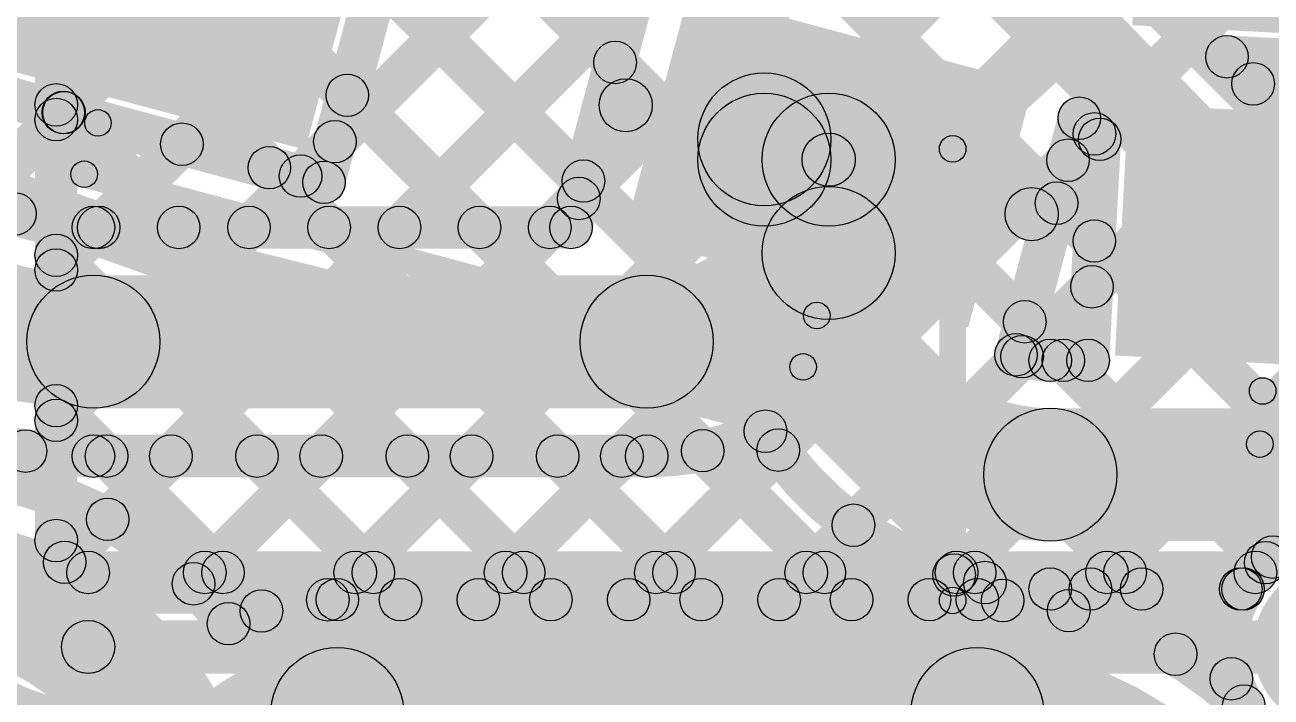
# Model space of a CAD drawing. Header units: millimetres. Extents: x -2.17 to 2.17, y -2.17 to 2.17.
# Drawn here: x -0.3719 to -0.1375, y -1.2034 to -1.077 of the extents above; entities that cross this region are included whole.
import ezdxf

# ---------------------------------------------------------------- set-up
doc = ezdxf.new("R2010")
doc.units = ezdxf.units.MM
doc.header["$MEASUREMENT"] = 0
for name, color, linetype in [('BottomLayer', 5, 'Continuous'), ('BottomOverlay', 54, 'Continuous'), ('BottomSolder', 6, 'Continuous'), ('Mechanical2', 216, 'Continuous'), ('TopLayer', 1, 'Continuous'), ('TopOverlay', 2, 'Continuous'), ('TopPaste', 8, 'Continuous'), ('TopSolder', 216, 'Continuous')]:
    doc.layers.add(name, color=color, linetype=linetype)

# ---------------------------------------------------------------- blocks, each defined once
blk = doc.blocks.new('YS_SBZ9032C03R16_B_29')
at = {"layer": 'BottomOverlay'}
h = blk.add_hatch(color=54, dxfattribs=at)
edge = h.paths.add_edge_path()
edge.add_arc((-0.10264, 0.23264), 0.0025, 0, 360)
h = blk.add_hatch(color=54, dxfattribs=at)
edge = h.paths.add_edge_path()
edge.add_arc((-0.10264, 0.23264), 0.0025, 0, 360)
for points in [[(0.10264, 0.23514), (0.10264, 0.23014), (-0.10264, 0.23014), (-0.10264, 0.23514)], [(-0.10514, 0.23264), (-0.10014, 0.23264), (-0.10014, 0.14772), (-0.10514, 0.14772)]]:
    blk.add_hatch(color=54, dxfattribs=at).paths.add_polyline_path(points)
h = blk.add_hatch(color=54, dxfattribs=at)
edge = h.paths.add_edge_path()
edge.add_arc((-0.10264, 0.14772), 0.0025, 0, 360)
h = blk.add_hatch(color=54, dxfattribs=at)
edge = h.paths.add_edge_path()
edge.add_arc((-0.10264, 0.14772), 0.0025, 0, 360)
at = {"layer": 'BottomOverlay', "const_width": 0.005}
blk.add_lwpolyline([(-0.17427, 0.04458, -0.180194), (-0.10264, 0.14772)], format="xyb", dxfattribs=at)
at = {"layer": 'BottomOverlay'}
for centre in [(-0.10264, 0.23264), (-0.10264, 0.23264), (-0.10264, 0.14772), (-0.10264, 0.14772)]:
    blk.add_circle(centre, 0.0025, dxfattribs=at)
blk = doc.blocks.new('WS2812B_M____221')
at = {"layer": 'TopLayer'}
for points in [[(-0.09409, 0.05079), (-0.03504, 0.05079), (-0.03504, 0.01142), (-0.09409, 0.01142)], [(0.03504, 0.05079), (0.09409, 0.05079), (0.09409, 0.01142), (0.03504, 0.01142)], [(-0.09409, -0.01142), (-0.03504, -0.01142), (-0.03504, -0.05079), (-0.09409, -0.05079)], [(0.03504, -0.01142), (0.09409, -0.01142), (0.09409, -0.05079), (0.03504, -0.05079)]]:
    blk.add_hatch(color=1, dxfattribs=at).paths.add_polyline_path(points)
at = {"layer": 'TopOverlay'}
h = blk.add_hatch(color=2, dxfattribs=at)
edge = h.paths.add_edge_path()
edge.add_arc((-0.07, 0.07), 0.0025, 0, 360)
h = blk.add_hatch(color=2, dxfattribs=at)
edge = h.paths.add_edge_path()
edge.add_arc((-0.07, 0.07), 0.0025, 0, 360)
for points in [[(-0.07, 0.0675), (-0.07, 0.0725), (0.07, 0.0725), (0.07, 0.0675)], [(-0.0675, 0.06), (-0.0725, 0.06), (-0.0725, 0.07), (-0.0675, 0.07)], [(0.0725, 0.06), (0.0675, 0.06), (0.0675, 0.07), (0.0725, 0.07)], [(-0.0675, -0.07), (-0.0725, -0.07), (-0.0725, -0.06), (-0.0675, -0.06)], [(0.0725, -0.07), (0.0675, -0.07), (0.0675, -0.06), (0.0725, -0.06)], [(-0.07, -0.0725), (-0.07, -0.0675), (0.07, -0.0675), (0.07, -0.0725)]]:
    blk.add_hatch(color=2, dxfattribs=at).paths.add_polyline_path(points)
h = blk.add_hatch(color=2, dxfattribs=at)
edge = h.paths.add_edge_path()
edge.add_arc((0.07, 0.07), 0.0025, 0, 360)
h = blk.add_hatch(color=2, dxfattribs=at)
edge = h.paths.add_edge_path()
edge.add_arc((0.07, 0.07), 0.0025, 0, 360)
h = blk.add_hatch(color=2, dxfattribs=at)
edge = h.paths.add_edge_path()
edge.add_arc((-0.091, 0.061), 0.0025, 0, 360)
h = blk.add_hatch(color=2, dxfattribs=at)
edge = h.paths.add_edge_path()
edge.add_arc((-0.085, 0.061), 0.0025, 0, 360)
h = blk.add_hatch(color=2, dxfattribs=at)
edge = h.paths.add_edge_path()
edge.add_arc((-0.07, 0.06), 0.0025, 0, 360)
h = blk.add_hatch(color=2, dxfattribs=at)
edge = h.paths.add_edge_path()
edge.add_arc((0.07, 0.06), 0.0025, 0, 360)
h = blk.add_hatch(color=2, dxfattribs=at)
edge = h.paths.add_edge_path()
edge.add_arc((-0.07, -0.06), 0.0025, 0, 360)
h = blk.add_hatch(color=2, dxfattribs=at)
edge = h.paths.add_edge_path()
edge.add_arc((0.07, -0.06), 0.0025, 0, 360)
h = blk.add_hatch(color=2, dxfattribs=at)
edge = h.paths.add_edge_path()
edge.add_arc((-0.07, -0.07), 0.0025, 0, 360)
h = blk.add_hatch(color=2, dxfattribs=at)
edge = h.paths.add_edge_path()
edge.add_arc((-0.07, -0.07), 0.0025, 0, 360)
h = blk.add_hatch(color=2, dxfattribs=at)
edge = h.paths.add_edge_path()
edge.add_arc((0.07, -0.07), 0.0025, 0, 360)
h = blk.add_hatch(color=2, dxfattribs=at)
edge = h.paths.add_edge_path()
edge.add_arc((0.07, -0.07), 0.0025, 0, 360)
at = {"layer": 'TopPaste'}
for points in [[(-0.09409, 0.05079), (-0.03504, 0.05079), (-0.03504, 0.01142), (-0.09409, 0.01142)], [(0.03504, 0.05079), (0.09409, 0.05079), (0.09409, 0.01142), (0.03504, 0.01142)], [(-0.09409, -0.01142), (-0.03504, -0.01142), (-0.03504, -0.05079), (-0.09409, -0.05079)], [(0.03504, -0.01142), (0.09409, -0.01142), (0.09409, -0.05079), (0.03504, -0.05079)]]:
    blk.add_hatch(color=8, dxfattribs=at).paths.add_polyline_path(points)
at = {"layer": 'TopSolder'}
for points in [[(-0.09809, 0.05479), (-0.03104, 0.05479), (-0.03104, 0.00742), (-0.09809, 0.00742)], [(0.03104, 0.05479), (0.09809, 0.05479), (0.09809, 0.00742), (0.03104, 0.00742)], [(-0.09809, -0.00742), (-0.03104, -0.00742), (-0.03104, -0.05479), (-0.09809, -0.05479)], [(0.03104, -0.00742), (0.09809, -0.00742), (0.09809, -0.05479), (0.03104, -0.05479)]]:
    blk.add_hatch(color=216, dxfattribs=at).paths.add_polyline_path(points)
at = {"layer": 'TopOverlay', "const_width": 0.005}
blk.add_lwpolyline([(-0.085, 0.061, 1), (-0.091, 0.061, 1)], format="xyb", close=True, dxfattribs=at)
at = {"layer": 'TopOverlay'}
for centre in [(-0.07, 0.07), (-0.07, 0.07), (0.07, 0.07), (0.07, 0.07), (-0.091, 0.061), (-0.085, 0.061), (-0.07, 0.06), (0.07, 0.06), (-0.07, -0.06), (0.07, -0.06), (-0.07, -0.07), (-0.07, -0.07), (0.07, -0.07), (0.07, -0.07)]:
    blk.add_circle(centre, 0.0025, dxfattribs=at)
blk = doc.blocks.new('WS2812B_M____222')
at = {"layer": 'TopLayer'}
for points in [[(-0.09409, 0.05079), (-0.03504, 0.05079), (-0.03504, 0.01142), (-0.09409, 0.01142)], [(0.03504, 0.05079), (0.09409, 0.05079), (0.09409, 0.01142), (0.03504, 0.01142)], [(-0.09409, -0.01142), (-0.03504, -0.01142), (-0.03504, -0.05079), (-0.09409, -0.05079)], [(0.03504, -0.01142), (0.09409, -0.01142), (0.09409, -0.05079), (0.03504, -0.05079)]]:
    blk.add_hatch(color=1, dxfattribs=at).paths.add_polyline_path(points)
at = {"layer": 'TopOverlay'}
h = blk.add_hatch(color=2, dxfattribs=at)
edge = h.paths.add_edge_path()
edge.add_arc((-0.07, 0.07), 0.0025, 0, 360)
h = blk.add_hatch(color=2, dxfattribs=at)
edge = h.paths.add_edge_path()
edge.add_arc((-0.07, 0.07), 0.0025, 0, 360)
for points in [[(-0.07, 0.0675), (-0.07, 0.0725), (0.07, 0.0725), (0.07, 0.0675)], [(-0.0675, 0.06), (-0.0725, 0.06), (-0.0725, 0.07), (-0.0675, 0.07)], [(0.0725, 0.06), (0.0675, 0.06), (0.0675, 0.07), (0.0725, 0.07)], [(-0.0675, -0.07), (-0.0725, -0.07), (-0.0725, -0.06), (-0.0675, -0.06)], [(0.0725, -0.07), (0.0675, -0.07), (0.0675, -0.06), (0.0725, -0.06)], [(-0.07, -0.0725), (-0.07, -0.0675), (0.07, -0.0675), (0.07, -0.0725)]]:
    blk.add_hatch(color=2, dxfattribs=at).paths.add_polyline_path(points)
h = blk.add_hatch(color=2, dxfattribs=at)
edge = h.paths.add_edge_path()
edge.add_arc((0.07, 0.07), 0.0025, 0, 360)
h = blk.add_hatch(color=2, dxfattribs=at)
edge = h.paths.add_edge_path()
edge.add_arc((0.07, 0.07), 0.0025, 0, 360)
h = blk.add_hatch(color=2, dxfattribs=at)
edge = h.paths.add_edge_path()
edge.add_arc((-0.091, 0.061), 0.0025, 0, 360)
h = blk.add_hatch(color=2, dxfattribs=at)
edge = h.paths.add_edge_path()
edge.add_arc((-0.085, 0.061), 0.0025, 0, 360)
h = blk.add_hatch(color=2, dxfattribs=at)
edge = h.paths.add_edge_path()
edge.add_arc((-0.07, 0.06), 0.0025, 0, 360)
h = blk.add_hatch(color=2, dxfattribs=at)
edge = h.paths.add_edge_path()
edge.add_arc((0.07, 0.06), 0.0025, 0, 360)
h = blk.add_hatch(color=2, dxfattribs=at)
edge = h.paths.add_edge_path()
edge.add_arc((-0.07, -0.06), 0.0025, 0, 360)
h = blk.add_hatch(color=2, dxfattribs=at)
edge = h.paths.add_edge_path()
edge.add_arc((0.07, -0.06), 0.0025, 0, 360)
h = blk.add_hatch(color=2, dxfattribs=at)
edge = h.paths.add_edge_path()
edge.add_arc((-0.07, -0.07), 0.0025, 0, 360)
h = blk.add_hatch(color=2, dxfattribs=at)
edge = h.paths.add_edge_path()
edge.add_arc((-0.07, -0.07), 0.0025, 0, 360)
h = blk.add_hatch(color=2, dxfattribs=at)
edge = h.paths.add_edge_path()
edge.add_arc((0.07, -0.07), 0.0025, 0, 360)
h = blk.add_hatch(color=2, dxfattribs=at)
edge = h.paths.add_edge_path()
edge.add_arc((0.07, -0.07), 0.0025, 0, 360)
at = {"layer": 'TopPaste'}
for points in [[(-0.09409, 0.05079), (-0.03504, 0.05079), (-0.03504, 0.01142), (-0.09409, 0.01142)], [(0.03504, 0.05079), (0.09409, 0.05079), (0.09409, 0.01142), (0.03504, 0.01142)], [(-0.09409, -0.01142), (-0.03504, -0.01142), (-0.03504, -0.05079), (-0.09409, -0.05079)], [(0.03504, -0.01142), (0.09409, -0.01142), (0.09409, -0.05079), (0.03504, -0.05079)]]:
    blk.add_hatch(color=8, dxfattribs=at).paths.add_polyline_path(points)
at = {"layer": 'TopSolder'}
for points in [[(-0.09809, 0.05479), (-0.03104, 0.05479), (-0.03104, 0.00742), (-0.09809, 0.00742)], [(0.03104, 0.05479), (0.09809, 0.05479), (0.09809, 0.00742), (0.03104, 0.00742)], [(-0.09809, -0.00742), (-0.03104, -0.00742), (-0.03104, -0.05479), (-0.09809, -0.05479)], [(0.03104, -0.00742), (0.09809, -0.00742), (0.09809, -0.05479), (0.03104, -0.05479)]]:
    blk.add_hatch(color=216, dxfattribs=at).paths.add_polyline_path(points)
at = {"layer": 'TopOverlay', "const_width": 0.005}
blk.add_lwpolyline([(-0.085, 0.061, 1), (-0.091, 0.061, 1)], format="xyb", close=True, dxfattribs=at)
at = {"layer": 'TopOverlay'}
for centre in [(-0.07, 0.07), (-0.07, 0.07), (0.07, 0.07), (0.07, 0.07), (-0.091, 0.061), (-0.085, 0.061), (-0.07, 0.06), (0.07, 0.06), (-0.07, -0.06), (0.07, -0.06), (-0.07, -0.07), (-0.07, -0.07), (0.07, -0.07), (0.07, -0.07)]:
    blk.add_circle(centre, 0.0025, dxfattribs=at)
blk = doc.blocks.new('C__0402_358')
at = {"layer": 'TopLayer'}
for points in [[(-0.0275, -0.0125), (-0.0275, 0.0125), (-0.0095, 0.0125), (-0.0095, -0.0125)], [(0.0095, -0.0125), (0.0095, 0.0125), (0.0275, 0.0125), (0.0275, -0.0125)]]:
    blk.add_hatch(color=1, dxfattribs=at).paths.add_polyline_path(points)
at = {"layer": 'TopOverlay'}
h = blk.add_hatch(color=2, dxfattribs=at)
edge = h.paths.add_edge_path()
edge.add_arc((-0.031, 0.016), 0.0025, 0, 360)
h = blk.add_hatch(color=2, dxfattribs=at)
edge = h.paths.add_edge_path()
edge.add_arc((-0.031, 0.016), 0.0025, 0, 360)
for points in [[(-0.011, 0.0185), (-0.011, 0.0135), (-0.031, 0.0135), (-0.031, 0.0185)], [(0.031, 0.0185), (0.031, 0.0135), (0.011, 0.0135), (0.011, 0.0185)], [(-0.0335, 0.016), (-0.0285, 0.016), (-0.0285, -0.016), (-0.0335, -0.016)], [(0.0285, 0.016), (0.0335, 0.016), (0.0335, -0.016), (0.0285, -0.016)], [(-0.011, -0.0135), (-0.011, -0.0185), (-0.031, -0.0185), (-0.031, -0.0135)], [(0.031, -0.0135), (0.031, -0.0185), (0.011, -0.0185), (0.011, -0.0135)]]:
    blk.add_hatch(color=2, dxfattribs=at).paths.add_polyline_path(points)
h = blk.add_hatch(color=2, dxfattribs=at)
edge = h.paths.add_edge_path()
edge.add_arc((-0.011, 0.016), 0.0025, 0, 360)
h = blk.add_hatch(color=2, dxfattribs=at)
edge = h.paths.add_edge_path()
edge.add_arc((0.011, 0.016), 0.0025, 0, 360)
h = blk.add_hatch(color=2, dxfattribs=at)
edge = h.paths.add_edge_path()
edge.add_arc((0.031, 0.016), 0.0025, 0, 360)
h = blk.add_hatch(color=2, dxfattribs=at)
edge = h.paths.add_edge_path()
edge.add_arc((0.031, 0.016), 0.0025, 0, 360)
h = blk.add_hatch(color=2, dxfattribs=at)
edge = h.paths.add_edge_path()
edge.add_arc((-0.031, -0.016), 0.0025, 0, 360)
h = blk.add_hatch(color=2, dxfattribs=at)
edge = h.paths.add_edge_path()
edge.add_arc((-0.031, -0.016), 0.0025, 0, 360)
h = blk.add_hatch(color=2, dxfattribs=at)
edge = h.paths.add_edge_path()
edge.add_arc((-0.011, -0.016), 0.0025, 0, 360)
h = blk.add_hatch(color=2, dxfattribs=at)
edge = h.paths.add_edge_path()
edge.add_arc((0.011, -0.016), 0.0025, 0, 360)
h = blk.add_hatch(color=2, dxfattribs=at)
edge = h.paths.add_edge_path()
edge.add_arc((0.031, -0.016), 0.0025, 0, 360)
h = blk.add_hatch(color=2, dxfattribs=at)
edge = h.paths.add_edge_path()
edge.add_arc((0.031, -0.016), 0.0025, 0, 360)
at = {"layer": 'TopPaste'}
for points in [[(-0.0275, -0.0125), (-0.0275, 0.0125), (-0.0095, 0.0125), (-0.0095, -0.0125)], [(0.0095, -0.0125), (0.0095, 0.0125), (0.0275, 0.0125), (0.0275, -0.0125)]]:
    blk.add_hatch(color=8, dxfattribs=at).paths.add_polyline_path(points)
at = {"layer": 'TopSolder'}
for points in [[(-0.02986, -0.01486), (-0.02986, 0.01486), (-0.00714, 0.01486), (-0.00714, -0.01486)], [(0.00714, -0.01486), (0.00714, 0.01486), (0.02986, 0.01486), (0.02986, -0.01486)]]:
    blk.add_hatch(color=216, dxfattribs=at).paths.add_polyline_path(points)
at = {"layer": 'TopOverlay'}
for centre in [(-0.031, 0.016), (-0.031, 0.016), (-0.011, 0.016), (0.011, 0.016), (0.031, 0.016), (0.031, 0.016), (-0.031, -0.016), (-0.031, -0.016), (-0.011, -0.016), (0.011, -0.016), (0.031, -0.016), (0.031, -0.016)]:
    blk.add_circle(centre, 0.0025, dxfattribs=at)

msp = doc.modelspace()

# ---------------------------------------------------------------- hatches: boundary and pattern name
at = {"layer": 'BottomLayer'}
for points in [[(-0.362, -1.174), (-0.37, -1.174), (-0.37, -0.82108), (-0.362, -0.82108)], [(-0.36883, -0.8969), (-0.36317, -0.89124), (-0.08567, -1.16874), (-0.09133, -1.1744)], [(-0.36883, -0.92518), (-0.36317, -0.91952), (-0.08567, -1.19702), (-0.09133, -1.20268)], [(-0.36883, -0.95347), (-0.36317, -0.94781), (-0.13566, -1.17532), (-0.14131, -1.18098)], [(-0.36317, -1.09765), (-0.36883, -1.092), (-0.24061, -0.96378), (-0.23496, -0.96944)], [(-0.36317, -1.12594), (-0.36883, -1.12028), (-0.21233, -0.96378), (-0.20667, -0.96944)], [(-0.26802, -0.96942), (-0.26236, -0.96376), (-0.08567, -1.14046), (-0.09133, -1.14611)], [(-0.36883, -0.98175), (-0.36317, -0.97609), (-0.16209, -1.17717), (-0.16775, -1.18283)], [(-0.36317, -1.15422), (-0.36883, -1.14856), (-0.20947, -0.9892), (-0.20381, -0.99486)], [(-0.36157, -1.18091), (-0.36723, -1.17525), (-0.18619, -0.99422), (-0.18054, -0.99987)], [(-0.33521, -1.18283), (-0.34087, -1.17717), (-0.15791, -0.99422), (-0.15225, -0.99987)], [(-0.30693, -1.18283), (-0.31258, -1.17717), (-0.12963, -0.99422), (-0.12397, -0.99987)], [(-0.27864, -1.18283), (-0.2843, -1.17717), (-0.10134, -0.99422), (-0.09568, -0.99987)], [(-0.36883, -1.01003), (-0.36317, -1.00438), (-0.19038, -1.17717), (-0.19603, -1.18283)], [(-0.25036, -1.18283), (-0.25601, -1.17717), (-0.09133, -1.01249), (-0.08567, -1.01814)], [(-0.36883, -1.03832), (-0.36317, -1.03266), (-0.21866, -1.17717), (-0.22432, -1.18283)], [(-0.22207, -1.18283), (-0.22773, -1.17717), (-0.09133, -1.04077), (-0.08567, -1.04643)], [(-0.36883, -1.0666), (-0.36317, -1.06095), (-0.24695, -1.17717), (-0.2526, -1.18283)], [(-0.19379, -1.18283), (-0.19944, -1.17717), (-0.09133, -1.06906), (-0.08567, -1.07471)], [(-0.36883, -1.09489), (-0.36317, -1.08923), (-0.27523, -1.17717), (-0.28089, -1.18283)], [(-0.1655, -1.18283), (-0.17116, -1.17717), (-0.09133, -1.09734), (-0.08567, -1.103)], [(-0.36883, -1.12317), (-0.36317, -1.11751), (-0.30351, -1.17717), (-0.30917, -1.18283)], [(-0.13433, -1.17994), (-0.13999, -1.17428), (-0.09133, -1.12562), (-0.08567, -1.13128)], [(-0.36883, -1.15146), (-0.36317, -1.1458), (-0.3318, -1.17717), (-0.33746, -1.18283)], [(-0.36, -1.184), (-0.36, -1.176), (-0.1404, -1.176), (-0.1404, -1.184)], [(-0.36, -1.199), (-0.36, -1.189), (-0.125, -1.189), (-0.125, -1.199)]]:
    msp.add_hatch(color=5, dxfattribs=at).paths.add_polyline_path(points)
h = msp.add_hatch(color=5, dxfattribs=at)
edge = h.paths.add_edge_path()
edge.add_arc((-0.366, -1.09206), 0.004, 0, 360)
h = msp.add_hatch(color=5, dxfattribs=at)
edge = h.paths.add_edge_path()
edge.add_arc((-0.366, -1.09482), 0.004, 0, 360)
h = msp.add_hatch(color=5, dxfattribs=at)
edge = h.paths.add_edge_path()
edge.add_arc((-0.366, -1.12034), 0.004, 0, 360)
h = msp.add_hatch(color=5, dxfattribs=at)
edge = h.paths.add_edge_path()
edge.add_arc((-0.366, -1.12311), 0.004, 0, 360)
h = msp.add_hatch(color=5, dxfattribs=at)
edge = h.paths.add_edge_path()
edge.add_arc((-0.366, -1.14863), 0.004, 0, 360)
h = msp.add_hatch(color=5, dxfattribs=at)
edge = h.paths.add_edge_path()
edge.add_arc((-0.366, -1.15139), 0.004, 0, 360)
h = msp.add_hatch(color=5, dxfattribs=at)
edge = h.paths.add_edge_path()
edge.add_arc((-0.366, -1.174), 0.004, 0, 360)
h = msp.add_hatch(color=5, dxfattribs=at)
edge = h.paths.add_edge_path()
edge.add_arc((-0.366, -1.174), 0.004, 0, 360)
h = msp.add_hatch(color=5, dxfattribs=at)
edge = h.paths.add_edge_path()
edge.add_arc((-0.3644, -1.17808), 0.004, 0, 360)
h = msp.add_hatch(color=5, dxfattribs=at)
edge = h.paths.add_edge_path()
edge.add_arc((-0.13849, -1.17815), 0.004, 0, 360)
h = msp.add_hatch(color=5, dxfattribs=at)
edge = h.paths.add_edge_path()
edge.add_arc((-0.13716, -1.17711), 0.004, 0, 360)
h = msp.add_hatch(color=5, dxfattribs=at)
edge = h.paths.add_edge_path()
edge.add_arc((-0.36, -1.18), 0.004, 0, 360)
h = msp.add_hatch(color=5, dxfattribs=at)
edge = h.paths.add_edge_path()
edge.add_arc((-0.36, -1.18), 0.004, 0, 360)
h = msp.add_hatch(color=5, dxfattribs=at)
edge = h.paths.add_edge_path()
edge.add_arc((-0.33804, -1.18), 0.004, 0, 360)
h = msp.add_hatch(color=5, dxfattribs=at)
edge = h.paths.add_edge_path()
edge.add_arc((-0.33463, -1.18), 0.004, 0, 360)
h = msp.add_hatch(color=5, dxfattribs=at)
edge = h.paths.add_edge_path()
edge.add_arc((-0.30975, -1.18), 0.004, 0, 360)
h = msp.add_hatch(color=5, dxfattribs=at)
edge = h.paths.add_edge_path()
edge.add_arc((-0.30634, -1.18), 0.004, 0, 360)
h = msp.add_hatch(color=5, dxfattribs=at)
edge = h.paths.add_edge_path()
edge.add_arc((-0.28147, -1.18), 0.004, 0, 360)
h = msp.add_hatch(color=5, dxfattribs=at)
edge = h.paths.add_edge_path()
edge.add_arc((-0.27806, -1.18), 0.004, 0, 360)
h = msp.add_hatch(color=5, dxfattribs=at)
edge = h.paths.add_edge_path()
edge.add_arc((-0.25319, -1.18), 0.004, 0, 360)
h = msp.add_hatch(color=5, dxfattribs=at)
edge = h.paths.add_edge_path()
edge.add_arc((-0.24977, -1.18), 0.004, 0, 360)
h = msp.add_hatch(color=5, dxfattribs=at)
edge = h.paths.add_edge_path()
edge.add_arc((-0.2249, -1.18), 0.004, 0, 360)
h = msp.add_hatch(color=5, dxfattribs=at)
edge = h.paths.add_edge_path()
edge.add_arc((-0.22149, -1.18), 0.004, 0, 360)
h = msp.add_hatch(color=5, dxfattribs=at)
edge = h.paths.add_edge_path()
edge.add_arc((-0.19662, -1.18), 0.004, 0, 360)
h = msp.add_hatch(color=5, dxfattribs=at)
edge = h.paths.add_edge_path()
edge.add_arc((-0.19321, -1.18), 0.004, 0, 360)
h = msp.add_hatch(color=5, dxfattribs=at)
edge = h.paths.add_edge_path()
edge.add_arc((-0.16833, -1.18), 0.004, 0, 360)
h = msp.add_hatch(color=5, dxfattribs=at)
edge = h.paths.add_edge_path()
edge.add_arc((-0.16492, -1.18), 0.004, 0, 360)
h = msp.add_hatch(color=5, dxfattribs=at)
edge = h.paths.add_edge_path()
edge.add_arc((-0.1404, -1.18), 0.004, 0, 360)
h = msp.add_hatch(color=5, dxfattribs=at)
edge = h.paths.add_edge_path()
edge.add_arc((-0.1404, -1.18), 0.004, 0, 360)
h = msp.add_hatch(color=5, dxfattribs=at)
edge = h.paths.add_edge_path()
edge.add_arc((-0.36, -1.194), 0.005, 0, 360)
h = msp.add_hatch(color=5, dxfattribs=at)
edge = h.paths.add_edge_path()
edge.add_arc((-0.36, -1.194), 0.005, 0, 360)
at = {"layer": 'BottomSolder'}
h = msp.add_hatch(color=6, dxfattribs=at)
edge = h.paths.add_edge_path()
edge.add_arc((-0.125, -1.194), 0.01581, 0, 360)
at = {"layer": 'TopLayer'}
for points in [[(-0.31075, -1.1018), (-0.3164, -1.09614), (-0.24275, -1.02249), (-0.2371, -1.02815)], [(-0.20818, -1.04575), (-0.20099, -1.0388), (-0.12851, -1.11382), (-0.1357, -1.12077)], [(-0.30211, -1.04846), (-0.29646, -1.04281), (-0.25802, -1.08125), (-0.26367, -1.0869)], [(-0.31176, -1.10766), (-0.31949, -1.10559), (-0.30464, -1.05017), (-0.29691, -1.05224)], [(-0.2653, -1.11615), (-0.27303, -1.11408), (-0.25787, -1.05753), (-0.25015, -1.0596)], [(-0.30809, -1.07077), (-0.30243, -1.06511), (-0.26399, -1.10355), (-0.26965, -1.10921)], [(-0.2986, -1.11794), (-0.30426, -1.11228), (-0.26018, -1.0682), (-0.25452, -1.07386)], [(-0.14864, -1.08579), (-0.14289, -1.08023), (-0.13796, -1.08533), (-0.14371, -1.09089)], [(-0.14597, -1.087), (-0.14555, -1.07901), (-0.09167, -1.08184), (-0.09209, -1.08983)], [(-0.39109, -1.09054), (-0.38902, -1.08281), (-0.31459, -1.10276), (-0.31666, -1.11049)], [(-0.40161, -1.09039), (-0.39595, -1.08473), (-0.37095, -1.10973), (-0.37661, -1.11539)], [(-0.14104, -1.0921), (-0.14063, -1.08411), (-0.09192, -1.08667), (-0.09234, -1.09466)], [(-0.31407, -1.09308), (-0.30841, -1.08742), (-0.28355, -1.11228), (-0.28921, -1.11794)], [(-0.26016, -1.09696), (-0.25757, -1.0873), (-0.21939, -1.09754), (-0.22198, -1.10719)], [(-0.37779, -1.11228), (-0.38345, -1.10662), (-0.36749, -1.09065), (-0.36183, -1.09631)], [(-0.36737, -1.09634), (-0.36172, -1.09069), (-0.34012, -1.11228), (-0.34578, -1.11794)], [(-0.17641, -1.09735), (-0.17065, -1.09179), (-0.16683, -1.09575), (-0.17258, -1.10131)], [(-0.18159, -1.14009), (-0.18931, -1.13802), (-0.17739, -1.09353), (-0.16967, -1.0956)], [(-0.17282, -1.10529), (-0.17847, -1.09963), (-0.17352, -1.09468), (-0.16786, -1.10033)], [(-0.35517, -1.11794), (-0.36083, -1.11228), (-0.34518, -1.09663), (-0.33952, -1.10229)], [(-0.2203, -1.10236), (-0.2453, -1.10236), (-0.2453, -1.09852), (-0.2203, -1.09852)], [(-0.22198, -1.10719), (-0.21939, -1.09754), (-0.18121, -1.10777), (-0.1838, -1.11743)], [(-0.16789, -1.14032), (-0.17588, -1.1399), (-0.1737, -1.09832), (-0.16571, -1.09874)], [(-0.32874, -1.10669), (-0.32308, -1.10104), (-0.31183, -1.11228), (-0.31749, -1.11794)], [(-0.32689, -1.11794), (-0.33255, -1.11228), (-0.32287, -1.10261), (-0.31722, -1.10827)], [(-0.20818, -1.11993), (-0.23318, -1.11993), (-0.23318, -1.10236), (-0.20818, -1.10236)], [(-0.27032, -1.11794), (-0.27598, -1.11228), (-0.27053, -1.10684), (-0.26487, -1.11249)], [(-0.18064, -1.11337), (-0.17498, -1.10771), (-0.16788, -1.11482), (-0.17353, -1.12048)], [(-0.359, -1.11911), (-0.359, -1.11111), (-0.26916, -1.11111), (-0.26916, -1.11911)], [(-0.359, -1.14911), (-0.359, -1.12411), (-0.25493, -1.12411), (-0.25493, -1.14911)], [(-0.18147, -1.14223), (-0.18713, -1.13657), (-0.17398, -1.12343), (-0.16833, -1.12908)], [(-0.18662, -1.13568), (-0.18096, -1.13002), (-0.1737, -1.13728), (-0.17935, -1.14294)], [(-0.179, -1.14411), (-0.179, -1.13611), (-0.17188, -1.13611), (-0.17188, -1.14411)], [(-0.179, -1.17411), (-0.179, -1.14911), (-0.04071, -1.14911), (-0.04071, -1.17411)], [(-0.37417, -1.16522), (-0.37982, -1.15956), (-0.3746, -1.15434), (-0.36895, -1.16)], [(-0.35934, -1.16094), (-0.35369, -1.15528), (-0.32455, -1.18442), (-0.33021, -1.19008)], [(-0.35349, -1.17282), (-0.35915, -1.16717), (-0.34726, -1.15528), (-0.3416, -1.16094)], [(-0.359, -1.16211), (-0.359, -1.15411), (-0.25493, -1.15411), (-0.25493, -1.16211)], [(-0.33733, -1.18495), (-0.34299, -1.17929), (-0.31898, -1.15528), (-0.31332, -1.16094)], [(-0.33106, -1.16094), (-0.3254, -1.15528), (-0.2984, -1.18228), (-0.30406, -1.18794)], [(-0.31207, -1.18797), (-0.31773, -1.18231), (-0.29069, -1.15528), (-0.28504, -1.16094)], [(-0.30278, -1.16094), (-0.29712, -1.15528), (-0.27012, -1.18228), (-0.27578, -1.18794)], [(-0.28375, -1.18794), (-0.28941, -1.18228), (-0.26241, -1.15528), (-0.25675, -1.16094)], [(-0.27449, -1.16094), (-0.26883, -1.15528), (-0.24183, -1.18228), (-0.24749, -1.18794)], [(-0.25547, -1.18794), (-0.26112, -1.18228), (-0.233, -1.15416), (-0.22734, -1.15982)], [(-0.24721, -1.15993), (-0.24156, -1.15428), (-0.21355, -1.18228), (-0.21921, -1.18794)], [(-0.22718, -1.18794), (-0.23284, -1.18228), (-0.21885, -1.1683), (-0.2132, -1.17395)], [(-0.1989, -1.18794), (-0.20456, -1.18228), (-0.19991, -1.17764), (-0.19426, -1.1833)], [(-0.19413, -1.18473), (-0.18848, -1.17907), (-0.18511, -1.18244), (-0.19077, -1.1881)], [(-0.179, -1.18711), (-0.179, -1.17911), (-0.14273, -1.17911), (-0.14273, -1.18711)], [(-0.31312, -1.18911), (-0.31312, -1.18111), (-0.19271, -1.18111), (-0.19271, -1.18911)], [(-0.17268, -1.19), (-0.17833, -1.18435), (-0.17427, -1.18028), (-0.16861, -1.18594)], [(-0.16464, -1.18594), (-0.15898, -1.18028), (-0.1421, -1.19716), (-0.14776, -1.20282)], [(-0.1526, -1.19821), (-0.15826, -1.19256), (-0.14599, -1.18028), (-0.14033, -1.18594)], [(-0.31312, -1.21911), (-0.31312, -1.19411), (-0.19271, -1.19411), (-0.19271, -1.21911)]]:
    msp.add_hatch(color=1, dxfattribs=at).paths.add_polyline_path(points)
h = msp.add_hatch(color=1, dxfattribs=at)
edge = h.paths.add_edge_path()
edge.add_arc((-0.26085, -1.08408), 0.004, 0, 360)
h = msp.add_hatch(color=1, dxfattribs=at)
edge = h.paths.add_edge_path()
edge.add_arc((-0.14576, -1.08301), 0.004, 0, 360)
h = msp.add_hatch(color=1, dxfattribs=at)
edge = h.paths.add_edge_path()
edge.add_arc((-0.14576, -1.08301), 0.004, 0, 360)
h = msp.add_hatch(color=1, dxfattribs=at)
edge = h.paths.add_edge_path()
edge.add_arc((-0.14083, -1.08811), 0.004, 0, 360)
h = msp.add_hatch(color=1, dxfattribs=at)
edge = h.paths.add_edge_path()
edge.add_arc((-0.14083, -1.08811), 0.004, 0, 360)
h = msp.add_hatch(color=1, dxfattribs=at)
edge = h.paths.add_edge_path()
edge.add_arc((-0.31124, -1.09025), 0.004, 0, 360)
h = msp.add_hatch(color=1, dxfattribs=at)
edge = h.paths.add_edge_path()
edge.add_arc((-0.25886, -1.09213), 0.005, 0, 360)
h = msp.add_hatch(color=1, dxfattribs=at)
edge = h.paths.add_edge_path()
edge.add_arc((-0.2328, -1.09852), 0.0125, 0, 360)
h = msp.add_hatch(color=1, dxfattribs=at)
edge = h.paths.add_edge_path()
edge.add_arc((-0.36466, -1.09348), 0.004, 0, 360)
h = msp.add_hatch(color=1, dxfattribs=at)
edge = h.paths.add_edge_path()
edge.add_arc((-0.36454, -1.09351), 0.004, 0, 360)
h = msp.add_hatch(color=1, dxfattribs=at)
edge = h.paths.add_edge_path()
edge.add_arc((-0.2328, -1.10236), 0.0125, 0, 360)
h = msp.add_hatch(color=1, dxfattribs=at)
edge = h.paths.add_edge_path()
edge.add_arc((-0.22068, -1.10236), 0.0125, 0, 360)
h = msp.add_hatch(color=1, dxfattribs=at)
edge = h.paths.add_edge_path()
edge.add_arc((-0.22068, -1.10236), 0.0125, 0, 360)
h = msp.add_hatch(color=1, dxfattribs=at)
edge = h.paths.add_edge_path()
edge.add_arc((-0.17353, -1.09457), 0.004, 0, 360)
h = msp.add_hatch(color=1, dxfattribs=at)
edge = h.paths.add_edge_path()
edge.add_arc((-0.17353, -1.09457), 0.004, 0, 360)
h = msp.add_hatch(color=1, dxfattribs=at)
edge = h.paths.add_edge_path()
edge.add_arc((-0.17069, -1.09751), 0.004, 0, 360)
h = msp.add_hatch(color=1, dxfattribs=at)
edge = h.paths.add_edge_path()
edge.add_arc((-0.1697, -1.09853), 0.004, 0, 360)
h = msp.add_hatch(color=1, dxfattribs=at)
edge = h.paths.add_edge_path()
edge.add_arc((-0.1697, -1.09853), 0.004, 0, 360)
h = msp.add_hatch(color=1, dxfattribs=at)
edge = h.paths.add_edge_path()
edge.add_arc((-0.34235, -1.09946), 0.004, 0, 360)
h = msp.add_hatch(color=1, dxfattribs=at)
edge = h.paths.add_edge_path()
edge.add_arc((-0.31358, -1.09897), 0.004, 0, 360)
h = msp.add_hatch(color=1, dxfattribs=at)
edge = h.paths.add_edge_path()
edge.add_arc((-0.22068, -1.10236), 0.005, 0, 360)
h = msp.add_hatch(color=1, dxfattribs=at)
edge = h.paths.add_edge_path()
edge.add_arc((-0.22068, -1.10236), 0.005, 0, 360)
h = msp.add_hatch(color=1, dxfattribs=at)
edge = h.paths.add_edge_path()
edge.add_arc((-0.17565, -1.10246), 0.004, 0, 360)
h = msp.add_hatch(color=1, dxfattribs=at)
edge = h.paths.add_edge_path()
edge.add_arc((-0.32591, -1.10387), 0.004, 0, 360)
h = msp.add_hatch(color=1, dxfattribs=at)
edge = h.paths.add_edge_path()
edge.add_arc((-0.32004, -1.10544), 0.004, 0, 360)
h = msp.add_hatch(color=1, dxfattribs=at)
edge = h.paths.add_edge_path()
edge.add_arc((-0.31563, -1.10662), 0.004, 0, 360)
h = msp.add_hatch(color=1, dxfattribs=at)
edge = h.paths.add_edge_path()
edge.add_arc((-0.31563, -1.10662), 0.004, 0, 360)
h = msp.add_hatch(color=1, dxfattribs=at)
edge = h.paths.add_edge_path()
edge.add_arc((-0.26682, -1.10638), 0.004, 0, 360)
h = msp.add_hatch(color=1, dxfattribs=at)
edge = h.paths.add_edge_path()
edge.add_arc((-0.2677, -1.10966), 0.004, 0, 360)
h = msp.add_hatch(color=1, dxfattribs=at)
edge = h.paths.add_edge_path()
edge.add_arc((-0.37378, -1.11256), 0.004, 0, 360)
h = msp.add_hatch(color=1, dxfattribs=at)
edge = h.paths.add_edge_path()
edge.add_arc((-0.22068, -1.11993), 0.0125, 0, 360)
h = msp.add_hatch(color=1, dxfattribs=at)
edge = h.paths.add_edge_path()
edge.add_arc((-0.22068, -1.11993), 0.0125, 0, 360)
h = msp.add_hatch(color=1, dxfattribs=at)
edge = h.paths.add_edge_path()
edge.add_arc((-0.1825, -1.1126), 0.005, 0, 360)
h = msp.add_hatch(color=1, dxfattribs=at)
edge = h.paths.add_edge_path()
edge.add_arc((-0.17781, -1.11054), 0.004, 0, 360)
h = msp.add_hatch(color=1, dxfattribs=at)
edge = h.paths.add_edge_path()
edge.add_arc((-0.359, -1.11511), 0.004, 0, 360)
h = msp.add_hatch(color=1, dxfattribs=at)
edge = h.paths.add_edge_path()
edge.add_arc((-0.359, -1.11511), 0.004, 0, 360)
h = msp.add_hatch(color=1, dxfattribs=at)
edge = h.paths.add_edge_path()
edge.add_arc((-0.358, -1.11511), 0.004, 0, 360)
h = msp.add_hatch(color=1, dxfattribs=at)
edge = h.paths.add_edge_path()
edge.add_arc((-0.34295, -1.11511), 0.004, 0, 360)
h = msp.add_hatch(color=1, dxfattribs=at)
edge = h.paths.add_edge_path()
edge.add_arc((-0.32972, -1.11511), 0.004, 0, 360)
h = msp.add_hatch(color=1, dxfattribs=at)
edge = h.paths.add_edge_path()
edge.add_arc((-0.31466, -1.11511), 0.004, 0, 360)
h = msp.add_hatch(color=1, dxfattribs=at)
edge = h.paths.add_edge_path()
edge.add_arc((-0.30143, -1.11511), 0.004, 0, 360)
h = msp.add_hatch(color=1, dxfattribs=at)
edge = h.paths.add_edge_path()
edge.add_arc((-0.28638, -1.11511), 0.004, 0, 360)
h = msp.add_hatch(color=1, dxfattribs=at)
edge = h.paths.add_edge_path()
edge.add_arc((-0.27315, -1.11511), 0.004, 0, 360)
h = msp.add_hatch(color=1, dxfattribs=at)
edge = h.paths.add_edge_path()
edge.add_arc((-0.26916, -1.11511), 0.004, 0, 360)
h = msp.add_hatch(color=1, dxfattribs=at)
edge = h.paths.add_edge_path()
edge.add_arc((-0.26916, -1.11511), 0.004, 0, 360)
h = msp.add_hatch(color=1, dxfattribs=at)
edge = h.paths.add_edge_path()
edge.add_arc((-0.17071, -1.11765), 0.004, 0, 360)
h = msp.add_hatch(color=1, dxfattribs=at)
edge = h.paths.add_edge_path()
edge.add_arc((-0.17116, -1.12626), 0.004, 0, 360)
h = msp.add_hatch(color=1, dxfattribs=at)
edge = h.paths.add_edge_path()
edge.add_arc((-0.359, -1.13661), 0.0125, 0, 360)
h = msp.add_hatch(color=1, dxfattribs=at)
edge = h.paths.add_edge_path()
edge.add_arc((-0.359, -1.13661), 0.0125, 0, 360)
h = msp.add_hatch(color=1, dxfattribs=at)
edge = h.paths.add_edge_path()
edge.add_arc((-0.25493, -1.13661), 0.0125, 0, 360)
h = msp.add_hatch(color=1, dxfattribs=at)
edge = h.paths.add_edge_path()
edge.add_arc((-0.25493, -1.13661), 0.0125, 0, 360)
h = msp.add_hatch(color=1, dxfattribs=at)
edge = h.paths.add_edge_path()
edge.add_arc((-0.18379, -1.13285), 0.004, 0, 360)
h = msp.add_hatch(color=1, dxfattribs=at)
edge = h.paths.add_edge_path()
edge.add_arc((-0.18545, -1.13905), 0.004, 0, 360)
h = msp.add_hatch(color=1, dxfattribs=at)
edge = h.paths.add_edge_path()
edge.add_arc((-0.18545, -1.13905), 0.004, 0, 360)
h = msp.add_hatch(color=1, dxfattribs=at)
edge = h.paths.add_edge_path()
edge.add_arc((-0.1843, -1.1394), 0.004, 0, 360)
h = msp.add_hatch(color=1, dxfattribs=at)
edge = h.paths.add_edge_path()
edge.add_arc((-0.179, -1.14011), 0.004, 0, 360)
h = msp.add_hatch(color=1, dxfattribs=at)
edge = h.paths.add_edge_path()
edge.add_arc((-0.179, -1.14011), 0.004, 0, 360)
h = msp.add_hatch(color=1, dxfattribs=at)
edge = h.paths.add_edge_path()
edge.add_arc((-0.17653, -1.14011), 0.004, 0, 360)
h = msp.add_hatch(color=1, dxfattribs=at)
edge = h.paths.add_edge_path()
edge.add_arc((-0.17188, -1.14011), 0.004, 0, 360)
h = msp.add_hatch(color=1, dxfattribs=at)
edge = h.paths.add_edge_path()
edge.add_arc((-0.17188, -1.14011), 0.004, 0, 360)
h = msp.add_hatch(color=1, dxfattribs=at)
edge = h.paths.add_edge_path()
edge.add_arc((-0.23257, -1.15343), 0.004, 0, 360)
h = msp.add_hatch(color=1, dxfattribs=at)
edge = h.paths.add_edge_path()
edge.add_arc((-0.23257, -1.15343), 0.004, 0, 360)
h = msp.add_hatch(color=1, dxfattribs=at)
edge = h.paths.add_edge_path()
edge.add_arc((-0.179, -1.16161), 0.0125, 0, 360)
h = msp.add_hatch(color=1, dxfattribs=at)
edge = h.paths.add_edge_path()
edge.add_arc((-0.179, -1.16161), 0.0125, 0, 360)
h = msp.add_hatch(color=1, dxfattribs=at)
edge = h.paths.add_edge_path()
edge.add_arc((-0.37178, -1.15717), 0.004, 0, 360)
h = msp.add_hatch(color=1, dxfattribs=at)
edge = h.paths.add_edge_path()
edge.add_arc((-0.24438, -1.1571), 0.004, 0, 360)
h = msp.add_hatch(color=1, dxfattribs=at)
edge = h.paths.add_edge_path()
edge.add_arc((-0.23017, -1.15699), 0.004, 0, 360)
h = msp.add_hatch(color=1, dxfattribs=at)
edge = h.paths.add_edge_path()
edge.add_arc((-0.359, -1.15811), 0.004, 0, 360)
h = msp.add_hatch(color=1, dxfattribs=at)
edge = h.paths.add_edge_path()
edge.add_arc((-0.359, -1.15811), 0.004, 0, 360)
h = msp.add_hatch(color=1, dxfattribs=at)
edge = h.paths.add_edge_path()
edge.add_arc((-0.35652, -1.15811), 0.004, 0, 360)
h = msp.add_hatch(color=1, dxfattribs=at)
edge = h.paths.add_edge_path()
edge.add_arc((-0.34443, -1.15811), 0.004, 0, 360)
h = msp.add_hatch(color=1, dxfattribs=at)
edge = h.paths.add_edge_path()
edge.add_arc((-0.32823, -1.15811), 0.004, 0, 360)
h = msp.add_hatch(color=1, dxfattribs=at)
edge = h.paths.add_edge_path()
edge.add_arc((-0.31615, -1.15811), 0.004, 0, 360)
h = msp.add_hatch(color=1, dxfattribs=at)
edge = h.paths.add_edge_path()
edge.add_arc((-0.29995, -1.15811), 0.004, 0, 360)
h = msp.add_hatch(color=1, dxfattribs=at)
edge = h.paths.add_edge_path()
edge.add_arc((-0.28786, -1.15811), 0.004, 0, 360)
h = msp.add_hatch(color=1, dxfattribs=at)
edge = h.paths.add_edge_path()
edge.add_arc((-0.27166, -1.15811), 0.004, 0, 360)
h = msp.add_hatch(color=1, dxfattribs=at)
edge = h.paths.add_edge_path()
edge.add_arc((-0.25958, -1.15811), 0.004, 0, 360)
h = msp.add_hatch(color=1, dxfattribs=at)
edge = h.paths.add_edge_path()
edge.add_arc((-0.25493, -1.15811), 0.004, 0, 360)
h = msp.add_hatch(color=1, dxfattribs=at)
edge = h.paths.add_edge_path()
edge.add_arc((-0.25493, -1.15811), 0.004, 0, 360)
h = msp.add_hatch(color=1, dxfattribs=at)
edge = h.paths.add_edge_path()
edge.add_arc((-0.35632, -1.17), 0.004, 0, 360)
h = msp.add_hatch(color=1, dxfattribs=at)
edge = h.paths.add_edge_path()
edge.add_arc((-0.21603, -1.17112), 0.004, 0, 360)
h = msp.add_hatch(color=1, dxfattribs=at)
edge = h.paths.add_edge_path()
edge.add_arc((-0.19708, -1.18047), 0.004, 0, 360)
h = msp.add_hatch(color=1, dxfattribs=at)
edge = h.paths.add_edge_path()
edge.add_arc((-0.34016, -1.18212), 0.004, 0, 360)
h = msp.add_hatch(color=1, dxfattribs=at)
edge = h.paths.add_edge_path()
edge.add_arc((-0.1913, -1.1819), 0.004, 0, 360)
h = msp.add_hatch(color=1, dxfattribs=at)
edge = h.paths.add_edge_path()
edge.add_arc((-0.179, -1.18311), 0.004, 0, 360)
h = msp.add_hatch(color=1, dxfattribs=at)
edge = h.paths.add_edge_path()
edge.add_arc((-0.179, -1.18311), 0.004, 0, 360)
h = msp.add_hatch(color=1, dxfattribs=at)
edge = h.paths.add_edge_path()
edge.add_arc((-0.17144, -1.18311), 0.004, 0, 360)
h = msp.add_hatch(color=1, dxfattribs=at)
edge = h.paths.add_edge_path()
edge.add_arc((-0.16181, -1.18311), 0.004, 0, 360)
h = msp.add_hatch(color=1, dxfattribs=at)
edge = h.paths.add_edge_path()
edge.add_arc((-0.14316, -1.18311), 0.004, 0, 360)
h = msp.add_hatch(color=1, dxfattribs=at)
edge = h.paths.add_edge_path()
edge.add_arc((-0.14273, -1.18311), 0.004, 0, 360)
h = msp.add_hatch(color=1, dxfattribs=at)
edge = h.paths.add_edge_path()
edge.add_arc((-0.14273, -1.18311), 0.004, 0, 360)
h = msp.add_hatch(color=1, dxfattribs=at)
edge = h.paths.add_edge_path()
edge.add_arc((-0.3149, -1.18514), 0.004, 0, 360)
h = msp.add_hatch(color=1, dxfattribs=at)
edge = h.paths.add_edge_path()
edge.add_arc((-0.31312, -1.18511), 0.004, 0, 360)
h = msp.add_hatch(color=1, dxfattribs=at)
edge = h.paths.add_edge_path()
edge.add_arc((-0.31312, -1.18511), 0.004, 0, 360)
h = msp.add_hatch(color=1, dxfattribs=at)
edge = h.paths.add_edge_path()
edge.add_arc((-0.30123, -1.18511), 0.004, 0, 360)
h = msp.add_hatch(color=1, dxfattribs=at)
edge = h.paths.add_edge_path()
edge.add_arc((-0.28658, -1.18511), 0.004, 0, 360)
h = msp.add_hatch(color=1, dxfattribs=at)
edge = h.paths.add_edge_path()
edge.add_arc((-0.27295, -1.18511), 0.004, 0, 360)
h = msp.add_hatch(color=1, dxfattribs=at)
edge = h.paths.add_edge_path()
edge.add_arc((-0.2583, -1.18511), 0.004, 0, 360)
h = msp.add_hatch(color=1, dxfattribs=at)
edge = h.paths.add_edge_path()
edge.add_arc((-0.24466, -1.18511), 0.004, 0, 360)
h = msp.add_hatch(color=1, dxfattribs=at)
edge = h.paths.add_edge_path()
edge.add_arc((-0.23001, -1.18511), 0.004, 0, 360)
h = msp.add_hatch(color=1, dxfattribs=at)
edge = h.paths.add_edge_path()
edge.add_arc((-0.21638, -1.18511), 0.004, 0, 360)
h = msp.add_hatch(color=1, dxfattribs=at)
edge = h.paths.add_edge_path()
edge.add_arc((-0.20173, -1.18511), 0.004, 0, 360)
h = msp.add_hatch(color=1, dxfattribs=at)
edge = h.paths.add_edge_path()
edge.add_arc((-0.19271, -1.18511), 0.004, 0, 360)
h = msp.add_hatch(color=1, dxfattribs=at)
edge = h.paths.add_edge_path()
edge.add_arc((-0.19271, -1.18511), 0.004, 0, 360)
h = msp.add_hatch(color=1, dxfattribs=at)
edge = h.paths.add_edge_path()
edge.add_arc((-0.18794, -1.18527), 0.004, 0, 360)
h = msp.add_hatch(color=1, dxfattribs=at)
edge = h.paths.add_edge_path()
edge.add_arc((-0.32738, -1.18725), 0.004, 0, 360)
h = msp.add_hatch(color=1, dxfattribs=at)
edge = h.paths.add_edge_path()
edge.add_arc((-0.17551, -1.18717), 0.004, 0, 360)
h = msp.add_hatch(color=1, dxfattribs=at)
edge = h.paths.add_edge_path()
edge.add_arc((-0.33358, -1.18963), 0.004, 0, 360)
h = msp.add_hatch(color=1, dxfattribs=at)
edge = h.paths.add_edge_path()
edge.add_arc((-0.33358, -1.18963), 0.004, 0, 360)
h = msp.add_hatch(color=1, dxfattribs=at)
edge = h.paths.add_edge_path()
edge.add_arc((-0.15543, -1.19538), 0.004, 0, 360)
h = msp.add_hatch(color=1, dxfattribs=at)
edge = h.paths.add_edge_path()
edge.add_arc((-0.31312, -1.20661), 0.0125, 0, 360)
h = msp.add_hatch(color=1, dxfattribs=at)
edge = h.paths.add_edge_path()
edge.add_arc((-0.31312, -1.20661), 0.0125, 0, 360)
h = msp.add_hatch(color=1, dxfattribs=at)
edge = h.paths.add_edge_path()
edge.add_arc((-0.19271, -1.20661), 0.0125, 0, 360)
h = msp.add_hatch(color=1, dxfattribs=at)
edge = h.paths.add_edge_path()
edge.add_arc((-0.19271, -1.20661), 0.0125, 0, 360)
h = msp.add_hatch(color=1, dxfattribs=at)
edge = h.paths.add_edge_path()
edge.add_arc((-0.14493, -1.19999), 0.004, 0, 360)
h = msp.add_hatch(color=1, dxfattribs=at)
edge = h.paths.add_edge_path()
edge.add_arc((-0.14259, -1.20513), 0.004, 0, 360)
h = msp.add_hatch(color=1, dxfattribs=at)
edge = h.paths.add_edge_path()
edge.add_arc((-0.14259, -1.20513), 0.004, 0, 360)
at = {"layer": 'TopSolder'}
h = msp.add_hatch(color=216, dxfattribs=at)
edge = h.paths.add_edge_path()
edge.add_arc((-0.125, -1.194), 0.01581, 0, 360)

# ---------------------------------------------------------------- linework, layer by layer
at = {"layer": 'BottomLayer'}
for points, const_width in [([(-0.36, -1.194, -0.414214), (-0.38, -1.174)], 0.01), ([(-0.1404, -1.18, -0.6855), (-0.10419, -1.194)], 0.008), ([(-0.36, -1.208, -0.414214), (-0.394, -1.174)], 0.008), ([(-0.36, -1.18, -0.414214), (-0.366, -1.174)], 0.008), ([(-0.10419, -1.194, -0.6855), (-0.1404, -1.208)], 0.008)]:
    msp.add_lwpolyline(points, format="xyb", dxfattribs=dict(at, const_width=const_width))
for centre, radius in [((-0.366, -1.09206), 0.004), ((-0.366, -1.09482), 0.004), ((-0.366, -1.12034), 0.004), ((-0.366, -1.12311), 0.004), ((-0.366, -1.14863), 0.004), ((-0.366, -1.15139), 0.004), ((-0.366, -1.174), 0.004), ((-0.366, -1.174), 0.004), ((-0.3644, -1.17808), 0.004), ((-0.13849, -1.17815), 0.004), ((-0.13716, -1.17711), 0.004), ((-0.36, -1.18), 0.004), ((-0.36, -1.18), 0.004), ((-0.33804, -1.18), 0.004), ((-0.33463, -1.18), 0.004), ((-0.30975, -1.18), 0.004), ((-0.30634, -1.18), 0.004), ((-0.28147, -1.18), 0.004), ((-0.27806, -1.18), 0.004), ((-0.25319, -1.18), 0.004), ((-0.24977, -1.18), 0.004), ((-0.2249, -1.18), 0.004), ((-0.22149, -1.18), 0.004), ((-0.19662, -1.18), 0.004), ((-0.19321, -1.18), 0.004), ((-0.16833, -1.18), 0.004), ((-0.16492, -1.18), 0.004), ((-0.1404, -1.18), 0.004), ((-0.1404, -1.18), 0.004), ((-0.36, -1.194), 0.005), ((-0.36, -1.194), 0.005)]:
    msp.add_circle(centre, radius, dxfattribs=at)
at = {"layer": 'Mechanical2', "const_width": 0.01}
for points in [[(2.16535, 0.001, 1), (-2.16535, 0.001, 1)], [(2.08135, -0.01, 1), (-2.04935, -0.01, 1)], [(1.84055, 0.001, 1), (-1.84055, 0.001, 1)], [(1.6437, 0.001, 1), (-1.6437, 0.001, 1)], [(1.50394, 0, 1), (-1.50394, 0, 1)], [(1.30709, 0.001, 1), (-1.30709, 0.001, 1)], [(1.17323, 0.001, 1), (-1.17323, 0.001, 1)]]:
    msp.add_lwpolyline(points, format="xyb", close=True, dxfattribs=at)
at = {"layer": 'TopLayer'}
for points, const_width in [([(-0.359, -1.13661, -0.414214), (-0.4246, -1.07101)], 0.025), ([(-0.359, -1.15811, -0.414214), (-0.4461, -1.07101)], 0.008), ([(-0.359, -1.11511, -0.297405), (-0.39937, -1.08877)], 0.008), ([(-0.22068, -1.10236, -0.414214), (-0.25493, -1.13661)], 0.025), ([(-0.179, -1.16161, -0.414214), (-0.22068, -1.11993)], 0.025), ([(-0.179, -1.14011, -0.081503), (-0.18545, -1.13905)], 0.008), ([(-0.23257, -1.15343, -0.103545), (-0.25493, -1.15811)], 0.008), ([(-0.179, -1.18311, -0.258515), (-0.23257, -1.15343)], 0.008), ([(-0.3915, -1.16093, -0.234199), (-0.33358, -1.18963)], 0.008), ([(-0.3915, -1.18243, -0.414214), (-0.34022, -1.23371)], 0.025), ([(-0.14259, -1.20513, -0.286149), (-0.14273, -1.18311)], 0.008), ([(-0.33358, -1.18963, -0.1091), (-0.31312, -1.18511)], 0.008), ([(-0.19271, -1.18511, -0.192287), (-0.14259, -1.20513)], 0.008), ([(-0.34022, -1.23371, -0.414214), (-0.31312, -1.20661)], 0.025), ([(-0.19271, -1.20661, -0.414212), (-0.14144, -1.25788)], 0.025)]:
    msp.add_lwpolyline(points, format="xyb", dxfattribs=dict(at, const_width=const_width))
for centre, radius in [((-0.26085, -1.08408), 0.004), ((-0.14576, -1.08301), 0.004), ((-0.14576, -1.08301), 0.004), ((-0.14083, -1.08811), 0.004), ((-0.14083, -1.08811), 0.004), ((-0.31124, -1.09025), 0.004), ((-0.25886, -1.09213), 0.005), ((-0.2328, -1.09852), 0.0125), ((-0.36466, -1.09348), 0.004), ((-0.36454, -1.09351), 0.004), ((-0.2328, -1.10236), 0.0125), ((-0.22068, -1.10236), 0.0125), ((-0.22068, -1.10236), 0.0125), ((-0.17353, -1.09457), 0.004), ((-0.17353, -1.09457), 0.004), ((-0.17069, -1.09751), 0.004), ((-0.1697, -1.09853), 0.004), ((-0.1697, -1.09853), 0.004), ((-0.34235, -1.09946), 0.004), ((-0.31358, -1.09897), 0.004), ((-0.22068, -1.10236), 0.005), ((-0.22068, -1.10236), 0.005), ((-0.17565, -1.10246), 0.004), ((-0.32591, -1.10387), 0.004), ((-0.32004, -1.10544), 0.004), ((-0.31563, -1.10662), 0.004), ((-0.31563, -1.10662), 0.004), ((-0.26682, -1.10638), 0.004), ((-0.2677, -1.10966), 0.004), ((-0.37378, -1.11256), 0.004), ((-0.22068, -1.11993), 0.0125), ((-0.22068, -1.11993), 0.0125), ((-0.1825, -1.1126), 0.005), ((-0.17781, -1.11054), 0.004), ((-0.359, -1.11511), 0.004), ((-0.359, -1.11511), 0.004), ((-0.358, -1.11511), 0.004), ((-0.34295, -1.11511), 0.004), ((-0.32972, -1.11511), 0.004), ((-0.31466, -1.11511), 0.004), ((-0.30143, -1.11511), 0.004), ((-0.28638, -1.11511), 0.004), ((-0.27315, -1.11511), 0.004), ((-0.26916, -1.11511), 0.004), ((-0.26916, -1.11511), 0.004), ((-0.17071, -1.11765), 0.004), ((-0.17116, -1.12626), 0.004), ((-0.359, -1.13661), 0.0125), ((-0.359, -1.13661), 0.0125), ((-0.25493, -1.13661), 0.0125), ((-0.25493, -1.13661), 0.0125), ((-0.18379, -1.13285), 0.004), ((-0.18545, -1.13905), 0.004), ((-0.18545, -1.13905), 0.004), ((-0.1843, -1.1394), 0.004), ((-0.179, -1.14011), 0.004), ((-0.179, -1.14011), 0.004), ((-0.17653, -1.14011), 0.004), ((-0.17188, -1.14011), 0.004), ((-0.17188, -1.14011), 0.004), ((-0.23257, -1.15343), 0.004), ((-0.23257, -1.15343), 0.004), ((-0.179, -1.16161), 0.0125), ((-0.179, -1.16161), 0.0125), ((-0.37178, -1.15717), 0.004), ((-0.24438, -1.1571), 0.004), ((-0.23017, -1.15699), 0.004), ((-0.359, -1.15811), 0.004), ((-0.359, -1.15811), 0.004), ((-0.35652, -1.15811), 0.004), ((-0.34443, -1.15811), 0.004), ((-0.32823, -1.15811), 0.004), ((-0.31615, -1.15811), 0.004), ((-0.29995, -1.15811), 0.004), ((-0.28786, -1.15811), 0.004), ((-0.27166, -1.15811), 0.004), ((-0.25958, -1.15811), 0.004), ((-0.25493, -1.15811), 0.004), ((-0.25493, -1.15811), 0.004), ((-0.35632, -1.17), 0.004), ((-0.21603, -1.17112), 0.004), ((-0.19708, -1.18047), 0.004), ((-0.34016, -1.18212), 0.004), ((-0.1913, -1.1819), 0.004), ((-0.179, -1.18311), 0.004), ((-0.179, -1.18311), 0.004), ((-0.17144, -1.18311), 0.004), ((-0.16181, -1.18311), 0.004), ((-0.14316, -1.18311), 0.004), ((-0.14273, -1.18311), 0.004), ((-0.14273, -1.18311), 0.004), ((-0.3149, -1.18514), 0.004), ((-0.31312, -1.18511), 0.004), ((-0.31312, -1.18511), 0.004), ((-0.30123, -1.18511), 0.004), ((-0.28658, -1.18511), 0.004), ((-0.27295, -1.18511), 0.004), ((-0.2583, -1.18511), 0.004), ((-0.24466, -1.18511), 0.004), ((-0.23001, -1.18511), 0.004), ((-0.21638, -1.18511), 0.004), ((-0.20173, -1.18511), 0.004), ((-0.19271, -1.18511), 0.004), ((-0.19271, -1.18511), 0.004), ((-0.18794, -1.18527), 0.004), ((-0.32738, -1.18725), 0.004), ((-0.17551, -1.18717), 0.004), ((-0.33358, -1.18963), 0.004), ((-0.33358, -1.18963), 0.004), ((-0.15543, -1.19538), 0.004), ((-0.31312, -1.20661), 0.0125), ((-0.31312, -1.20661), 0.0125), ((-0.19271, -1.20661), 0.0125), ((-0.19271, -1.20661), 0.0125), ((-0.14493, -1.19999), 0.004), ((-0.14259, -1.20513), 0.004), ((-0.14259, -1.20513), 0.004)]:
    msp.add_circle(centre, radius, dxfattribs=at)

# ---------------------------------------------------------------- block references
for name, p, rotation in [('YS_SBZ9032C03R16_B_29', (-0.3, -0.95261), 180), ('WS2812B_M____221', (-0.275, -1.05561), 345), ('WS2812B_M____222', (-0.066, -1.08961), 357), ('C__0402_358', (-0.358, -1.22861), 164)]:
    msp.add_blockref(name, p, dxfattribs=dict(rotation=rotation))

doc.saveas('drawing.dxf')
